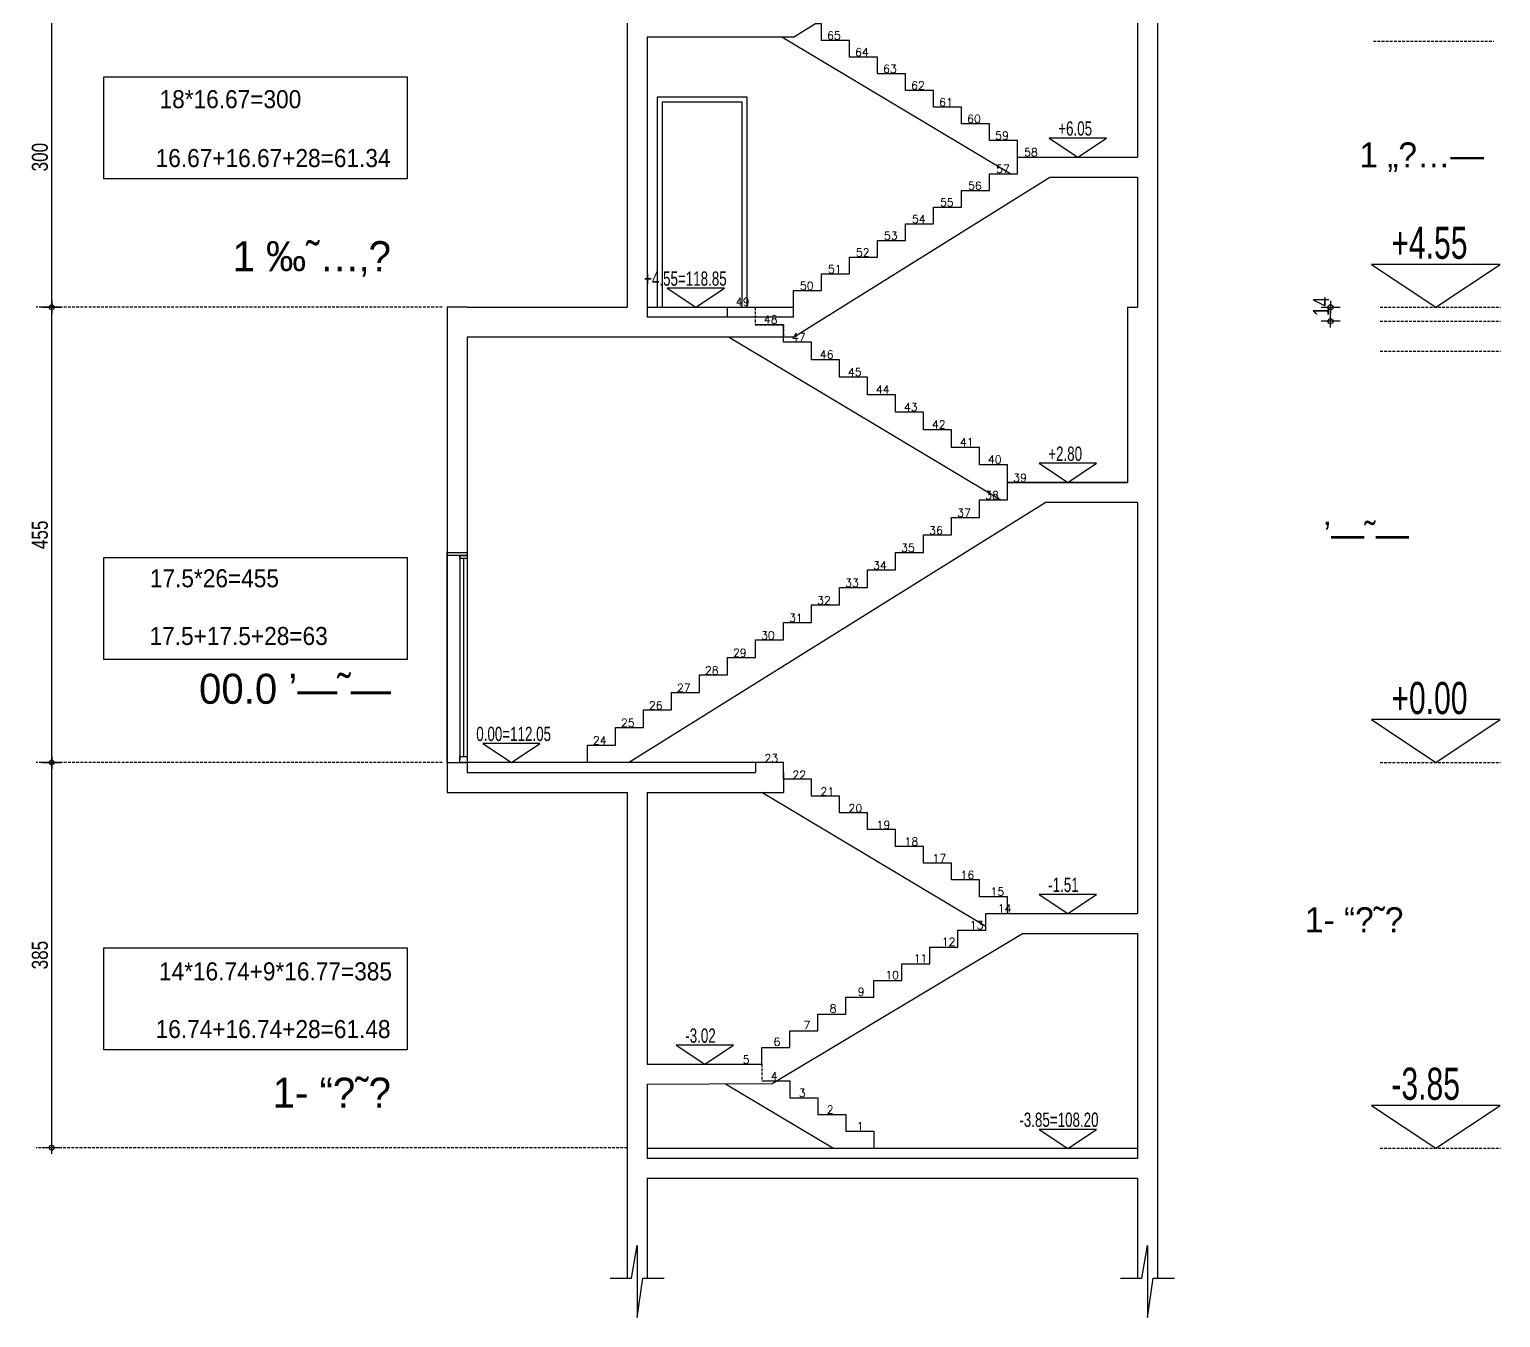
# Model space of a CAD drawing. Header units: inches. Extents: x -5298 to 11252, y 8210 to 22495.
# Drawn here: x 4440 to 5911, y 15052 to 16339 of the extents above; entities that cross this region are included whole.
import ezdxf
from ezdxf.enums import TextEntityAlignment as Align

# ---------------------------------------------------------------- set-up
doc = ezdxf.new("R2010")
doc.units = ezdxf.units.IN
doc.header["$LTSCALE"] = 11
doc.header["$MEASUREMENT"] = 0
doc.linetypes.add('HIDDEN', pattern=[0.375, 0.25, -0.125])
doc.layers.get('Defpoints').update_dxf_attribs({"color": 40})
for name, color, linetype in [('1TEXT', 3, 'Continuous'), ('73', 120, 'Continuous'), ('A_Door_p', 6, 'Continuous'), ('B-TEXT-H', 6, 'Continuous'), ('dim-100-v', 63, 'Continuous'), ('DIM-VER', 53, 'Continuous'), ('hatch-even', 253, 'Continuous'), ('HID', 5, 'HIDDEN'), ('HID1', 9, 'HIDDEN'), ('MABAT', 4, 'Continuous'), ('MIFLAS', 4, 'Continuous'), ('MS-TEXT', 4, 'Continuous'), ('OPENS', 6, 'Continuous'), ('TXT', 2, 'Continuous'), ('TXT-Mech', 4, 'Continuous'), ('wall', 7, 'Continuous')]:
    doc.layers.add(name, color=color, linetype=linetype)
doc.layers.add('A-DOOR-FRAM', color=31, linetype='Continuous', lineweight=25)
doc.layers.add('REMARKS-DS-CHANGES', color=230, linetype='HIDDEN', true_color=0xff0582)
doc.styles.add('$0$TOVANA02', font='TOVANA02')
doc.styles.add('$0$TXT', font='TXT', dxfattribs={"width": 0.7})
doc.styles.add('H', font='HEB', dxfattribs={"width": 0.8})
doc.styles.add('ROMANCE', font='romanc')
doc.styles.add('SIMPHEB', font='SIMPHEB', dxfattribs={"height": 20})
doc.styles.get("Standard").update_dxf_attribs({"font": 'arial.ttf'})
doc.dimstyles.new('1-100hag', dxfattribs={"dimtxt": 16, "dimasz": 0.5, "dimexe": 0, "dimexo": 0, "dimgap": 1, "dimtad": 0, "dimdec": 0, "dimdsep": 46, "dimtxsty": 'H', "dimblk1": 'D20', "dimblk2": 'D20', "dimsah": 1, "dimcen": 0, "dimse1": 1, "dimse2": 1, "dimclrd": 256, "dimclrt": 256, "dimadec": 0, "dimazin": 0, "dimtfac": 1, "dimtdec": 0, "dimtmove": 2, "dimatfit": 3, "dimldrblk": 'D20', "dimfxl": 1, "dimtvp": 0.7333333333333333, "dimtolj": 1, "dimarcsym": 0})

# ---------------------------------------------------------------- blocks, each defined once
blk = doc.blocks.new('D20')
for p, q in [((12.5, 0), (-12.5, 0)), ((0, 19.23063492569599), (0, -19.23063492569599))]:
    blk.add_line(p, q)
blk.add_circle((0, 0), 5)
blk = doc.blocks.new('*D714')
at = {"layer": 'Defpoints', "color": 0, "transparency": 16777216}
for p in [(4462.576214327947, 15606.49132727068), (4464.479660652871, 15606.49132727068, -0.3104625596403706), (4464.481464421902, 15221.49132724111, -0.0006688223872416)]:
    blk.add_point(p, dxfattribs=at)
at = {"layer": 'dim-100-v', "lineweight": -2, "transparency": 16777216}
blk.add_line((4462.576214327947, 15221.99132724111), (4462.576214327947, 15605.99132727068), dxfattribs=at)
at = {"layer": 'dim-100-v', "lineweight": -2, "transparency": 16777216, "xscale": 0.5, "yscale": 0.5, "zscale": 0.5}
for p, rotation in [((4462.576214327947, 15606.49132727068), 90), ((4462.576214327947, 15221.49132724111), 270)]:
    blk.add_blockref('D20', p, dxfattribs=dict(at, rotation=rotation))
at = {"layer": 'dim-100-v', "transparency": 16777216, "insert": (4450.842880994617, 15413.99132725589), "char_height": 16, "attachment_point": 5, "rotation": 90, "style": 'H'}
blk.add_mtext('\\A1;385', dxfattribs=at)
blk = doc.blocks.new('*D715')
at = {"layer": 'Defpoints', "color": 0, "transparency": 16777216}
for p in [(4462.576214327249, 16061.49132723866), (4493.620386062483, 16061.49132723866, -0.0006687484907956), (4464.479660652871, 15606.49132727068, -0.3104625596403706)]:
    blk.add_point(p, dxfattribs=at)
at = {"layer": 'dim-100-v', "lineweight": -2, "transparency": 16777216}
blk.add_line((4462.576214327249, 15606.99132727068), (4462.576214327249, 16060.99132723866), dxfattribs=at)
at = {"layer": 'dim-100-v', "lineweight": -2, "transparency": 16777216, "xscale": 0.5, "yscale": 0.5, "zscale": 0.5}
for p, rotation in [((4462.576214327249, 16061.49132723866), 90), ((4462.576214327249, 15606.49132727068), 270)]:
    blk.add_blockref('D20', p, dxfattribs=dict(at, rotation=rotation))
at = {"layer": 'dim-100-v', "transparency": 16777216, "insert": (4450.842880993919, 15833.99132725466), "char_height": 16, "attachment_point": 5, "rotation": 90, "style": 'H'}
blk.add_mtext('\\A1;455', dxfattribs=at)
blk = doc.blocks.new('*D716')
at = {"layer": 'Defpoints', "color": 0, "transparency": 16777216}
for p in [(4462.576214326958, 16361.49132727836), (4464.479660652813, 16361.49132727836, -0.3104836765473986), (4464.479660652871, 16061.49132723866, -0.0006687484907956)]:
    blk.add_point(p, dxfattribs=at)
at = {"layer": 'dim-100-v', "lineweight": -2, "transparency": 16777216}
blk.add_line((4462.576214326958, 16061.99132723866), (4462.576214326958, 16360.99132727836), dxfattribs=at)
at = {"layer": 'dim-100-v', "lineweight": -2, "transparency": 16777216, "xscale": 0.5, "yscale": 0.5, "zscale": 0.5}
for p, rotation in [((4462.576214326958, 16361.49132727836), 90), ((4462.576214326958, 16061.49132723866), 270)]:
    blk.add_blockref('D20', p, dxfattribs=dict(at, rotation=rotation))
at = {"layer": 'dim-100-v', "transparency": 16777216, "insert": (4450.842880993628, 16211.49132725851), "char_height": 16, "attachment_point": 5, "rotation": 90, "style": 'H'}
blk.add_mtext('\\A1;300', dxfattribs=at)
blk = doc.blocks.new('*D486')
at = {"layer": 'Defpoints', "color": 0, "transparency": 16777216}
for p in [(-105.0541221021559, 455.0000000000002), (-55.54741603217556, 455.0000000000002), (-55.54741603217556, 441.0000000000002)]:
    blk.add_point(p, dxfattribs=at)
at = {"layer": 'DIM-VER', "lineweight": -2, "transparency": 16777216}
blk.add_line((-105.0541221021559, 441.5000000000002), (-105.0541221021559, 454.5000000000002), dxfattribs=at)
at = {"layer": 'DIM-VER', "lineweight": -2, "transparency": 16777216, "xscale": 0.5, "yscale": 0.5, "zscale": 0.5}
for p, rotation in [((-105.0541221021559, 455.0000000000002), 90), ((-105.0541221021559, 441.0000000000002), 270)]:
    blk.add_blockref('D20', p, dxfattribs=dict(at, rotation=rotation))
at = {"layer": 'DIM-VER', "transparency": 16777216, "insert": (-114.5541221026215, 455.8830970533891), "char_height": 16, "attachment_point": 5, "rotation": 90, "style": 'H'}
blk.add_mtext('\\A1;14', dxfattribs=at)
blk = doc.blocks.new('$0$SEC00')
blk.add_lwpolyline([(29.99999999999955, 20), (0, 0), (-30, 20)], close=True)
at = {"style": '$0$TXT', "width": 0.7}
blk.add_attdef('LEVEL', (-14.54834087567042, 22.59406115257661), '', height=10.50420168067227, dxfattribs=at)
blk = doc.blocks.new('דלת חד כנפית - 90_210-377884-Section 1')
at = {"layer": 'OPENS'}
for p, q in [((1063.248646986097, 3096), (1063.248646986097, 2886)), ((1066.998646986097, 3090), (1066.998646986097, 2892)), ((1070.748646986097, 3093), (1070.748646986097, 2889)), ((1083.248646986097, 3096), (1078.148646986097, 3096)), ((1083.248646986097, 2886), (1083.248646986097, 3096))]:
    blk.add_line(p, q, dxfattribs=at)
for points in [[(1063.248646986097, 3093), (1083.248646986097, 3093), (1083.248646986097, 3096), (1063.248646986097, 3096)], [(1063.248646986097, 3090), (1070.748646986097, 3090), (1070.748646986097, 3093), (1063.248646986097, 3093)], [(1063.248646986097, 2886), (1070.748646986097, 2886), (1070.748646986097, 2892), (1063.248646986097, 2892)]]:
    blk.add_lwpolyline(points, close=True, dxfattribs=at)
blk = doc.blocks.new('SEC - M1')
at = {"layer": 'A_Door_p', "elevation": 7.726765816e-07}
for points in [[(120.0040480178141, -3160.020000000135), (120.0040480178141, -2950.020000000135), (30.00404801781406, -2950.020000000135), (30.00404801781406, -3160.020000000135)], [(115.0040480178141, -3160.020000000135), (115.0040480178141, -2955.020000000135), (35.00258450230467, -2955.020000000135), (35.00258450230467, -3160.020000000135)]]:
    blk.add_lwpolyline(points, dxfattribs=at)
at = {"layer": 'HID'}
for p, q in [((127.9990540843282, -3160.020000000484), (127.9990540843282, -3177.520000000484)), ((127.9990540843282, -3177.520000000484), (155.9950538650737, -3177.520000000484)), ((155.9950538650737, -3177.520000000484), (155.9950538650737, -3190.019997588475, -1.08694931533e-05))]:
    blk.add_line(p, q, dxfattribs=at)
at = {"layer": 'HID', "elevation": -8.3868864288e-06}
blk.add_lwpolyline([(134.5062058790063, -3916.610000000568), (134.5062058790063, -3933.250000000349), (149.0479220415291, -3933.250000000349)], dxfattribs=at)
at = {"layer": 'MABAT'}
for p, q in [((383.2169104783679, -3026.862902211025, -7.2587762655e-06), (154.5575455420185, -2889.943727960577, -9.2971033243e-06)), ((99.99905408432824, -3160.020000000484), (99.99905408435734, -3170.020000000251, -2.7742656027e-06)), ((373.348018978606, -3352.72290221171, -8.3868864288e-06), (101.7592832048249, -3190.135817919276, -1.04252134877e-05)), ((500.0029608269106, -3335.020000000484), (379.9950539712154, -3335.020000000484)), ((128.1325792804128, -3615.020000000484), (128.1325792804419, -3625.020000000251, -2.7742656027e-06)), ((-159.885023695475, -3625.020000000484, -8.3868864288e-06), (128.1325792805583, -3625.019999999669, -2.7742656025e-06)), ((358.3824295834929, -3778.94648378226, -8.3868864288e-06), (134.4771622373664, -3644.979875420919, -1.04252134877e-05)), ((205.4552535299445, -4000.526216216735, -6.3395312777e-06), (98.31024295210955, -3936.343726742663, -8.3778583365e-06))]:
    blk.add_line(p, q, dxfattribs=at)
for points, elevation in [([(390.0043526792724, -3009.989999999758), (390.0043526792724, -2993.319999999716), (362.0043527062808, -2993.319999999716), (362.0043527062808, -2976.649999999674), (334.0043527062808, -2976.649999999674), (334.0043527062808, -2959.979999999632), (306.0043527063099, -2959.979999999632), (306.0043527063099, -2943.30999999959), (278.0043527062808, -2943.30999999959), (278.0043527062808, -2926.639999999548), (250.0043527062808, -2926.639999999548), (250.0043527062808, -2909.969999999506), (222.0043527063099, -2909.969999999506), (222.0043527063099, -2893.299999999464), (194.0043527062808, -2893.299999999464), (194.0043527062808, -2876.629999999423), (187.5768784069514, -2876.629999999423), (187.5768784069514, -2876.629999999423), (187.5768784069514, -2876.629999999423)], 1.1281101633e-06), ([(166.004352706339, -3170.019997588242), (166.004352706339, -3170.019997588242), (20.00404801781406, -3170.019997588475)], -1.08694931533e-05)]:
    blk.add_lwpolyline(points, dxfattribs=dict(at, elevation=elevation))
for points in [[(379.9950539712154, -3335.020000000484), (379.9950539712154, -3317.520000000484), (351.99505374211, -3317.520000000484), (351.99505374211, -3300.020000000484), (323.995053747698, -3300.020000000484), (323.995053747698, -3282.520000000484), (295.9950537588738, -3282.520000000484), (295.9950537588738, -3265.020000000484), (267.9950538017147, -3265.020000000484), (267.9950538017147, -3247.520000000484), (239.9950538315752, -3247.520000000484), (239.9950538315752, -3230.020000000484), (211.995053827879, -3230.020000000484), (211.995053827879, -3212.520000000484), (183.9950538669364, -3212.520000000484), (183.9950538669364, -3195.020000000484), (155.9950538650737, -3195.020000000484), (155.9950538650737, -3177.520000000484), (127.9990540843282, -3177.520000000484)], [(380.132579351688, -3765.950000000652), (380.132579351688, -3749.180000000633), (352.1325791089912, -3749.180000000633), (352.1325791089912, -3732.410000000615), (324.1325794317527, -3732.410000000615), (324.1325794317527, -3715.640000000596), (296.1325791648997, -3715.640000000596), (296.1325791648997, -3698.870000000577), (268.1325791946729, -3698.870000000577), (268.1325791946729, -3682.100000000559), (240.1325794671138, -3682.100000000559), (240.1325794671138, -3665.33000000054), (212.1325795230514, -3665.33000000054), (212.1325795230514, -3648.560000000522), (184.1325792505231, -3648.560000000522), (184.1325792505231, -3631.790000000503), (156.1325792804128, -3631.790000000503), (156.1325792804128, -3615.020000000484), (-159.8841420257231, -3615.020005165017)]]:
    blk.add_lwpolyline(points, dxfattribs=at)
at = {"layer": 'MS-TEXT'}
for p, q in [((358.5062057867763, -3765.950000000652, -8.3868864288e-06), (510.027218301635, -3765.950000000652, -8.3838889191e-06)), ((134.5062058790063, -3933.250000000349, -8.3868864288e-06), (162.5062058790354, -3933.250000000349, -7.7237395705e-06)), ((162.5062058790354, -3933.250000000349, -7.7237395705e-06), (162.5062058790354, -3949.99000000034, -7.7237395705e-06)), ((162.5062058790354, -3949.99000000034, -7.7237395705e-06), (190.5062058582844, -3949.99000000034, -7.7452178651e-06)), ((190.5062058582844, -3949.99000000034, -7.7452178651e-06), (190.5062058582844, -3966.730000000331, -7.7452178651e-06)), ((190.5062058582844, -3966.730000000331, -7.7452178651e-06), (218.5062060241762, -3966.730000000214, -7.6347713626e-06)), ((218.5062060241762, -3966.730000000214, -7.6347713626e-06), (218.5062060241762, -3983.470000000205, -7.6347713626e-06)), ((218.5062060241762, -3983.470000000205, -7.6347713626e-06), (246.5062057472533, -3983.470000000205, -6.3395312777e-06)), ((246.5062057472533, -3983.470000000205, -6.3395312777e-06), (246.5062057472533, -4000.426216216409, -6.3395312777e-06)), ((20.02731069628499, -4000.526216216618, -8.3868864288e-06), (510.027218301635, -4000.526216216618, -8.3868864288e-06))]:
    blk.add_line(p, q, dxfattribs=at)
at = {"layer": 'wall'}
for p, q in [((530.0271242168383, 1.164153e-10, 1.35872221e-08), (530.0271241889277, -4130.526210151031, 0.0473940551297778)), ((166.0043527064263, -2890.019997588475, -1.08694931533e-05), (422.2873378745862, -2729.989999999641, -1.08677931935e-05)), ((510.006303893897, -2729.989999999758, -1.17746350013e-05), (510.006303893897, -3009.989999999758, -1.17746350013e-05)), ((166.0043527064263, -3190.019997588475, -1.08694931533e-05), (422.2873378745862, -3029.989999999641, -1.08677931935e-05)), ((422.2873378745862, -3029.989999999641, -2.3429928222e-06), (510.0063038939261, -3029.989999999758, -1.17746350013e-05)), ((510.0063038939261, -3029.989999999758, -1.17746350013e-05), (510.006303893897, -3160.020000000601, -1.17746350013e-05)), ((-179.8852540972584, -3160.020000000484, -1.13105401935e-05), (-179.8852540972875, -3645.020000000368, -1.13105401935e-05)), ((-160.0158900423849, -3160.020000000484), (-179.8852540972584, -3160.020000000484, -1.13105401935e-05)), ((-159.9119980960677, -3160.020000000484, 0.3744347117685952), (0.0039349900616799, -3160.020000000484)), ((20.00404801781406, -3160.020000000135), (166.0043527063099, -3160.020000000135, 1.1281101633e-06)), ((166.004352706339, -3170.019997588242, -1.08694931533e-05), (166.0043527063681, -3160.020000000135, 1.1281101632e-06)), ((500.0029608269397, -3160.020000000484), (500.0029608269106, -3335.020000000484)), ((500.0029608269397, -3160.020000000484), (510.0039349900617, -3160.020000000484)), ((1.333268682676135, -3614.997272552457), (417.6786569812102, -3355.020000000484, 2.7616753e-09)), ((510.0063038939552, -3355.020000000484, -8.3868864288e-06), (417.6786569812102, -3355.020000000484, 2.7616753e-09)), ((510.006303893897, -3355.020000000484, -1.17746350013e-05), (510.006303893897, -3765.950000000652, -1.17746350013e-05)), ((510.027218301635, -3406.840132826241, -8.3868864288e-06), (510.0272183015768, -3765.950000000652, -8.3868864288e-06)), ((-179.8841420257231, -3615.020005165017, -0.1917160766966675), (-159.8841420257231, -3615.020005165017, -0.1917160766966675)), ((-159.8841420257231, -3615.020005165017), (-159.8841420255776, -3625.020000000484, -8.3868692475e-06)), ((156.1306200007966, -3625.020000000484, -2.2286656645e-06), (156.1306200007966, -3645.020000000484, -2.2256681547e-06)), ((-179.8852540971711, -3645.020000000484, -1.13105401935e-05), (0.0270798251440283, -3645.020000000484, -6.4462446114e-06)), ((0.0270798251440283, -3645.020000000368, -8.3868864288e-06), (0.0270798251731321, -4130.526210139971, -8.3868864288e-06)), ((20.02731069625588, -3645.020000000484, -8.3868864288e-06), (20.02731069622678, -3916.610000000568, -8.3868864288e-06)), ((20.02731069622678, -3645.020000000368, -5.9054977235e-06), (156.130620000913, -3645.020000000484, -2.2256681547e-06)), ((358.5062057867763, -3765.950000000652, -20.00000838688643), (510.027218301635, -3765.950000000652, -20.00000838388892)), ((144.7957270543848, -3935.858352631563, -8.3868864288e-06), (395.0295610225585, -3786.038029949064, -8.3838889191e-06)), ((395.0295610225585, -3786.038029949064, -8.3838889191e-06), (510.027218301635, -3785.950000000652, -8.3838889191e-06)), ((510.0272183015477, -3785.950000000768, -8.3868864288e-06), (510.0272183016059, -4010.526210160344, -8.3868864288e-06)), ((19.77360065182438, -3936.608390716137, -8.3808558463e-06), (144.7957270543848, -3935.858352631563, -8.3868864288e-06)), ((20.02731069625588, -3936.60686864797, -8.3868864288e-06), (20.02731069622678, -4010.526210130891, -8.3868864288e-06)), ((20.02957111215801, -4010.526210130774, 0.3108496432556941), (510.027218535397, -4010.526210160344, 0.001049377473455)), ((20.02731069619767, -4030.526210138225, -8.3868864288e-06), (20.02731069616857, -4130.526210140437, -8.3868864288e-06)), ((20.02957111215801, -4030.526210138225, 0.3108496432556941), (510.0299679691962, -4030.526210153126, 0.0010487409628389)), ((510.0272183016641, -4030.526210153126, -8.3868864288e-06), (510.0272420752444, -4130.526210150449, 0.0558990995960107)), ((4.158384936745279, -4130.526210190379, 0.3097932781811291), (9.785274877096526, -4097.617020034813, 0.3097932781811291)), ((9.785274877096526, -4097.617020034813, 0.3097932781811291), (9.785274877096526, -4169.758563527488, 0.3097932781811291)), ((514.1565593489213, -4130.526210190379, -7.7210921396e-06), (519.7834492948605, -4097.617020019912, -7.7210921396e-06)), ((519.7834492948605, -4097.617020019912, -7.7210921396e-06), (519.7834492929978, -4169.758563527488, -7.7210921396e-06)), ((-16.97610448591877, -4130.526210182928, 0.3097932781811291), (4.158384936745279, -4130.526210190379, 0.3097932781811291)), ((9.785274877096526, -4169.758563527488, 0.3097932781811291), (15.68011202372145, -4130.526210190379, 0.3097932781811291)), ((15.68011202372145, -4130.526210190379, 0.3097932781811291), (36.74383410334121, -4130.526210190379, 0.3097932781811291)), ((493.0220699337078, -4130.526210182928, -7.7210921396e-06), (514.1565593489213, -4130.526210190379, -7.7210921396e-06)), ((519.7834492929978, -4169.758563527488, -7.7210921396e-06), (525.6782864358975, -4130.526210182928, -7.7210921396e-06)), ((525.6782864358975, -4130.526210182928, -7.7210921396e-06), (546.7420085173799, -4130.526210190379, -7.7210921396e-06))]:
    blk.add_line(p, q, dxfattribs=at)
for points in [[(0.0039349900616799, -2782.061326744384), (0.0039349900616799, -3160.020000000484)], [(20.00404801781406, -2889.930452631903), (20.00404801781406, -3170.019997588475)], [(510.0039349900617, -3029.989999999758), (510.0039349900617, -3159.160285631311)], [(-39.87484083513846, -3615.020000000484), (-39.87484083513846, -3597.520000000484), (-11.8748408574902, -3597.520000000484), (-11.8748408574902, -3580.020000000484), (16.12515911643277, -3580.020000000484), (16.12515911643277, -3562.520000000484), (44.12902071938151, -3562.520000000484), (44.12902071938151, -3545.020000000484), (72.12515906614135, -3545.020000000484), (72.12515906614135, -3527.520000000484), (100.1251590419561, -3527.520000000484), (100.1251590419561, -3510.020000000484), (128.1354610746785, -3510.020000000484), (128.1354610746785, -3492.520000000484), (156.1354611082643, -3492.520000000484), (156.1354611082643, -3475.020000000484), (184.1354610783746, -3475.020000000484), (184.1354610783746, -3457.520000000484), (212.1354613509029, -3457.520000000484), (212.1354613509029, -3440.020000000484), (240.1354612949654, -3440.020000000484), (240.1354612949654, -3422.520000000484), (268.1354610225244, -3422.520000000484), (268.1354610225244, -3405.020000000484), (296.1354609927512, -3405.020000000484), (296.1354609927512, -3387.520000000484), (324.1354612596042, -3387.520000000484), (324.1354612596042, -3370.020000000484), (352.1354609368427, -3370.020000000484), (352.1354609368427, -3352.520000000484), (380.1354611795105, -3352.520000000484), (380.1354611795105, -3335.020000000484), (500.0029608269106, -3335.020000000484)]]:
    blk.add_lwpolyline(points, dxfattribs=at)
for points, elevation in [([(166.0043527064263, -2890.019997588475), (166.0043527064263, -2890.019997588475), (20.00404801781406, -2889.930452631903)], -1.08694931533e-05), ([(166.0043527062808, -3160.020000000135), (166.0043527062808, -3143.350000000093), (194.0043527062808, -3143.350000000093), (194.0043527062808, -3126.680000000051), (222.0043527063099, -3126.680000000051), (222.0043527063099, -3110.010000000009), (250.0043527062808, -3110.010000000009), (250.0043527062808, -3093.339999999967), (278.0043527062808, -3093.339999999967), (278.0043527062808, -3076.669999999925), (306.0043527063099, -3076.669999999925), (306.0043527063099, -3059.999999999884), (334.0043527062808, -3059.999999999884), (334.0043527062808, -3043.329999999842), (362.0043527062808, -3043.329999999842), (362.0043527062808, -3026.6599999998), (390.0043526792724, -3026.6599999998), (390.0043526792724, -3009.989999999758), (510.0039349900617, -3009.989999999758)], 1.1281101633e-06), ([(-160.0228355424479, -3190.019997588475), (-159.8841420257231, -3405.020005165017)], 0.3744347117685952), ([(166.0043527064263, -3190.019997588475), (166.0043527064263, -3190.019997588475), (-160.0228355424479, -3190.019997588475)], -1.08694931533e-05), ([(20.02731069628499, -3916.610000000568), (134.5062058790063, -3916.610000000568), (134.5062058790063, -3899.870000000577), (162.5062058790354, -3899.870000000577), (162.5062058790354, -3883.130000000587), (190.5062058583426, -3883.130000000587), (190.5062058583426, -3866.390000000596), (218.5062060241762, -3866.390000000596), (218.5062060241762, -3849.650000000605), (246.5062057472533, -3849.650000000605), (246.5062057472533, -3832.910000000615), (274.5062058582844, -3832.910000000615), (274.5062058582844, -3816.170000000624), (302.5062058582844, -3816.170000000624), (302.5062058582844, -3799.430000000633), (330.5062058582844, -3799.430000000633), (330.5062058582844, -3782.690000000643), (358.5062057867763, -3782.690000000643), (358.5062057867763, -3765.950000000652), (510.027218301635, -3765.950000000652)], -8.3868864288e-06)]:
    blk.add_lwpolyline(points, dxfattribs=dict(at, elevation=elevation))
at = {"layer": '1TEXT'}
ref = blk.add_blockref('$0$SEC00', (450.2623232635669, -3009.989999999874, -2.01629111381e-05), dxfattribs=dict(at, xscale=-0.952, yscale=0.952, zscale=0.952))
ref.add_attrib('LEVEL', '+6.05', (430.722150134563, -2988.480453779106, -2.01629111381e-05), dxfattribs={"height": 14.28, "style": '$0$TXT', "width": 0.7})
ref = blk.add_blockref('$0$SEC00', (68.59583443970769, -3160.020060511306, 0.0011094718100323), dxfattribs=dict(at, xscale=-0.952, yscale=0.952, zscale=0.952))
ref.add_attrib('LEVEL', '+4.55=118.85', (16.84632540435996, -3138.510514290538, 0.0011094718100323), dxfattribs={"height": 14.28, "style": '$0$TXT', "width": 0.7})
ref = blk.add_blockref('$0$SEC00', (440.2589801965805, -3335.020000000601, -8.3882761368e-06), dxfattribs=dict(at, xscale=-0.952, yscale=0.952, zscale=0.952))
ref.add_attrib('LEVEL', '+2.80', (420.7188070675766, -3313.510453779832, -8.3882761368e-06), dxfattribs={"height": 14.28, "style": '$0$TXT', "width": 0.7})
ref = blk.add_blockref('$0$SEC00', (-115.7825969047553, -3615.051425939426, -8.3838889191e-06), dxfattribs=dict(at, xscale=-0.952, yscale=0.952, zscale=0.952))
ref.add_attrib('LEVEL', '0.00=112.05', (-150.8721059400996, -3593.541879718658, -8.3838889191e-06), dxfattribs={"height": 14.28, "style": '$0$TXT', "width": 0.7})
ref = blk.add_blockref('$0$SEC00', (440.2589801968134, -3765.950000000652, -20.00000838527135), dxfattribs=dict(at, xscale=-0.952, yscale=0.952, zscale=0.952))
ref.add_attrib('LEVEL', '-1.51', (420.7188070678094, -3744.440453779884, -20.00000838527135), dxfattribs={"height": 14.28, "style": '$0$TXT', "width": 0.7})
ref = blk.add_blockref('$0$SEC00', (77.52673108517774, -3916.610000000685, -1.67751625657e-05), dxfattribs=dict(at, xscale=-0.952, yscale=0.952, zscale=0.952))
ref.add_attrib('LEVEL', '-3.02', (57.98655795617378, -3895.100453779916, -1.67751625657e-05), dxfattribs={"height": 14.28, "style": '$0$TXT', "width": 0.7})
ref = blk.add_blockref('$0$SEC00', (440.2589801962895, -4000.67964275938, -0.7702062276573143), dxfattribs=dict(at, xscale=-0.952, yscale=0.952, zscale=0.952))
ref.add_attrib('LEVEL', '-3.85=108.20', (391.8414711609366, -3979.170096538612, -0.7702062276573143), dxfattribs={"height": 14.28, "style": '$0$TXT', "width": 0.7})
at = {"layer": 'A-DOOR-FRAM', "xscale": -1}
blk.add_blockref('דלת חד כנפית - 90_210-377884-Section 1', (903.3645049603656, -6501.020005165017, -0.1917160766966675), dxfattribs=at)
at = {"layer": 'B-TEXT-H', "style": 'ROMANCE'}
for s, p in [('65', (199.6347449391033, -2892.401166913798, 1.30392480199e-05)), ('64', (227.6347449391324, -2909.07116691384, 1.30392480199e-05)), ('63', (255.6347449391033, -2925.741166913882, 1.30392480199e-05)), ('62', (283.6347449391033, -2942.411166913924, 1.30392480199e-05)), ('61', (311.6347449391324, -2959.081166913966, 1.30392480199e-05)), ('60', (339.6347449391033, -2975.751166914008, 1.30392480199e-05)), ('59', (367.6347449391033, -2992.42116691405, 1.30392480199e-05)), ('58', (396.5231917231577, -3009.148601207184, 1.30392480199e-05)), ('57', (368.523191750166, -3025.818601207226, 1.30392480199e-05)), ('56', (340.523191750166, -3042.488601207267, 1.30392480199e-05)), ('55', (312.5231917501951, -3059.158601207309, 1.30392480199e-05)), ('54', (284.523191750166, -3075.828601207351, 1.30392480199e-05)), ('53', (256.523191750166, -3092.498601207393, 1.30392480199e-05)), ('52', (228.5231917501951, -3109.168601207435, 1.30392480199e-05)), ('51', (200.523191750166, -3125.838601207477, 1.30392480199e-05)), ('50', (172.523191750166, -3142.508601207519, 1.30392480199e-05)), ('49', (108.4903040775971, -3158.737548231031, 1.30392480199e-05)), ('48', (136.4863038583426, -3176.237548231031, 1.30392480199e-05)), ('47', (164.4863038602052, -3193.737548231031, 1.30392480199e-05)), ('46', (192.4863038211479, -3211.237548231031, 1.30392480199e-05)), ('45', (220.4863038248441, -3228.737548231031, 1.30392480199e-05)), ('44', (248.4863037949835, -3246.237548231031, 1.30392480199e-05)), ('43', (276.4863037521427, -3263.737548231031, 1.30392480199e-05)), ('42', (304.4863037409668, -3281.237548231031, 1.30392480199e-05)), ('41', (332.4863037353789, -3298.737548231031, 1.30392480199e-05)), ('40', (360.4863039644843, -3316.237548231031, 1.30392480199e-05)), ('39', (385.667786239821, -3334.459106852883, 1.30392480199e-05)), ('38', (357.6677859971533, -3351.959106852883, 1.30392480199e-05)), ('37', (329.6677857544855, -3369.459106852883, 1.30392480199e-05)), ('36', (301.667786077247, -3386.959106852883, 1.30392480199e-05)), ('35', (273.667785810394, -3404.459106852883, 1.30392480199e-05)), ('34', (245.6677858401672, -3421.959106852883, 1.30392480199e-05)), ('33', (217.6677861126082, -3439.459106852883, 1.30392480199e-05)), ('32', (189.6677861685457, -3456.959106852883, 1.30392480199e-05)), ('31', (161.6677858960174, -3474.459106852883, 1.30392480199e-05)), ('30', (133.6677859259071, -3491.959106852883, 1.30392480199e-05)), ('29', (105.6677858923213, -3509.459106852883, 1.30392480199e-05)), ('28', (77.65748385959887, -3526.959106852883, 1.30392480199e-05)), ('27', (49.65748388378415, -3544.459106852883, 1.30392480199e-05)), ('26', (21.66134553702432, -3561.959106852883, 1.30392480199e-05)), ('25', (-6.342516065924428, -3579.459106852883, 1.30392480199e-05)), ('24', (-34.3425160398474, -3596.959106852883, 1.30392480199e-05)), ('23', (137.0735774720379, -3614.685637837625, 1.30392480198e-05)), ('22', (165.0735774720379, -3631.355637837667, 1.30392480198e-05)), ('21', (193.0735774720379, -3648.025637837709, 1.30392480198e-05)), ('20', (221.0735774720379, -3664.695637837751, 1.30392480198e-05)), ('19', (249.0735774720379, -3681.365637837676, 1.30392480198e-05)), ('18', (277.0735774720379, -3698.035637837718, 1.30392480198e-05)), ('17', (305.0735774720379, -3714.70563783776, 1.30392480198e-05)), ('16', (333.0735774720379, -3731.375637837802, 1.30392480198e-05)), ('15', (362.9783393768012, -3748.045637825853, 1.30392480198e-05)), ('14', (370.2451715785719, -3764.785637878464, 4.652361591e-06)), ('13', (342.2451715785719, -3781.455637878506, 4.652361591e-06)), ('12', (314.2451715785719, -3798.125637878547, 4.652361591e-06)), ('11', (286.2451715785719, -3814.795637878589, 4.652361591e-06)), ('10', (257.8642191976251, -3831.465637881076, 4.652361591e-06)), ('9', (230.2451715785719, -3848.135637878673, 4.652361591e-06)), ('8', (202.2451715785719, -3864.805637878715, 4.652361591e-06)), ('7', (176.1499334833352, -3881.475637866766, 4.652361591e-06)), ('6', (146.2451715785719, -3898.115637878538, 4.652361591e-06)), ('5', (115.4472038676031, -3915.871854053461, 6.6997167422e-06)), ('4', (143.4472038676031, -3932.541854053503, 6.6997167422e-06)), ('3', (171.4472038676031, -3949.211854053545, 6.6997167422e-06)), ('2', (199.4472038676031, -3965.881854053587, 6.6997167422e-06)), ('1', (229.3519657723664, -3982.551854041638, 6.6997167422e-06))]:
    blk.add_text(s, height=8, rotation=3.601857212e-07, dxfattribs=at).set_placement(p)
blk = doc.blocks.new('higts_128')
at = {"layer": 'HID1', "color": 5}
for points, elevation in [([(-62.32714126823703, 720.9999999998836), (58.00485845247749, 720.9999999998836)], 0.0001430441724219), ([(-55.54741603223374, -385.5262162161525), (64.78458368848078, -385.5262162161525)], -0.3065989765165653)]:
    blk.add_lwpolyline(points, dxfattribs=dict(at, elevation=elevation))
for points in [[(-55.54741603217553, 455), (64.78458368853899, 455)], [(-55.54741603217553, 441), (64.78458368853899, 441)], [(-55.54741603217553, 411), (64.78458368853899, 411)], [(-55.54741603217553, 0), (64.78458368853899, 0)]]:
    blk.add_lwpolyline(points, dxfattribs=at)
at = {"layer": 'MIFLAS'}
ref = blk.add_blockref('$0$SEC00', (0, 455), dxfattribs=dict(at, xscale=-2.142, yscale=2.142, zscale=2.142))
ref.add_attrib('LEVEL', '+4.55', (-44.3470908702584, 503.3964789967285), dxfattribs={"layer": '73', "height": 32.13, "style": '$0$TXT', "width": 0.7})
ref = blk.add_blockref('$0$SEC00', (0, 0), dxfattribs=dict(at, xscale=-2.142, yscale=2.142, zscale=2.142))
ref.add_attrib('LEVEL', '+0.00', (-44.3470908702875, 48.39647899672855), dxfattribs={"layer": '73', "height": 32.13, "style": '$0$TXT', "width": 0.7})
ref = blk.add_blockref('$0$SEC00', (-5.82077e-11, -385.5262162161525, -0.3065989765165653), dxfattribs=dict(at, xscale=-2.142, yscale=2.142, zscale=2.142))
ref.add_attrib('LEVEL', '-3.85', (-44.34709087034571, -337.129737219424, -0.3065989765165653), dxfattribs={"layer": '73', "height": 32.13, "style": '$0$TXT', "width": 0.7})
at = {"layer": '1TEXT', "style": '$0$TOVANA02'}
for s, p in [('1 „\x8e…—', (-76.30531065398827, 594.7574487051461, 65.2136040759982)), ('  ’—˜—', (-130.7409242530121, 215.8427026021527, 65.21346103182577)), ('1- “\x9a˜\x8e', (-130.7409242530703, -169.6835136139998, 64.9068620553092))]:
    blk.add_text(s, height=25, dxfattribs=at).set_placement(p)
at = {"layer": 'DIM-VER'}
dim = blk.add_linear_dim(base=(-105.0541221021559, 455.0000000000002), p1=(-55.54741603217553, 441), p2=(-55.54741603217553, 455), angle=90, dimstyle='1-100hag', override={"dimfxl": 0}, dxfattribs=at)
dim.commit()
dim.dimension.update_dxf_attribs({"geometry": '*D486', "text_midpoint": (-114.5541221026215, 455.8830970533891), "dimtype": 128})

msp = doc.modelspace()

# ---------------------------------------------------------------- linework, layer by layer
at = {"layer": 'HID1'}
for points, elevation in [([(4852.92371826715, 16061.49132723865), (4447.174154859415, 16061.49132723865)], 0.3166335168591573), ([(4852.92371826715, 15606.49132727067), (4447.174154859415, 15606.49132727067)], 0.0068397057127675), ([(5037.803580564825, 15221.4913272411), (4447.175958628446, 15221.4913272411)], 0.3166334429627112)]:
    msp.add_lwpolyline(points, dxfattribs=dict(at, elevation=elevation))
at = {"layer": 'TXT'}
for points, elevation in [([(4514.796017229237, 16291.70988389213), (4817.94073591815, 16291.70988389213), (4817.94073591815, 16189.76006592662), (4514.796017229237, 16189.76006592662)], 0.3168801219075335), ([(4514.796017229237, 15811.4092359031), (4817.94073591815, 15811.4092359031), (4817.94073591815, 15709.45941793759), (4514.796017229237, 15709.45941793759)], 0.0069432665855366), ([(4514.796017229237, 15811.4092359031), (4817.94073591815, 15811.4092359031), (4817.94073591815, 15709.45941793759), (4514.796017229237, 15709.45941793759)], 0.0069432665855366), ([(4514.796017229237, 15421.1874249997), (4817.94073591815, 15421.1874249997), (4817.94073591815, 15319.23760703419), (4514.796017229237, 15319.23760703419)], 0.3167370038386655), ([(4514.796017229237, 15421.1874249997), (4817.94073591815, 15421.1874249997), (4817.94073591815, 15319.23760703419), (4514.796017229237, 15319.23760703419)], 0.3167370038386655)]:
    msp.add_lwpolyline(points, close=True, dxfattribs=dict(at, elevation=elevation))

# ---------------------------------------------------------------- block references
at = {"layer": 'hatch-even'}
msp.add_blockref('higts_128', (5845.754798870563, 15606.49132727579, 0.0068398842181438), dxfattribs=at)
at = {"layer": 'REMARKS-DS-CHANGES'}
msp.add_blockref('SEC - M1', (5037.776500739652, 19221.49132727614, -0.2997507054121072), dxfattribs=at)

# ---------------------------------------------------------------- texts
at = {"layer": 'TXT', "width": 0.9}
for s, p in [('18*16.67=300', (4711.990522086533, 16260.45736461043, 0.3168801219075335)), ('16.67+16.67+28=61.34', (4801.210854042933, 16201.61463674138, 0.3168801219075335)), ('17.5*26=455', (4689.726632682548, 15781.62706143238, 0.0069432665855366)), ('17.5+17.5+28=63', (4738.479702600889, 15723.95718805822, 0.0069432665855366)), ('14*16.74+9*16.77=385', (4802.642675433337, 15388.76205122312, 0.3167370038386655)), ('16.74+16.74+28=61.48', (4801.210854042933, 15331.09217784895, 0.3167370038386655))]:
    msp.add_text(s, height=18, dxfattribs=at).set_placement(p, align=Align.RIGHT)
at = {"layer": 'TXT-Mech', "style": 'SIMPHEB'}
for s, p in [('1 ‰˜…‚\x8e', (4801.614375130535, 16097.53736687374, 0.3168801219075335)), ('00.0 ’—˜—', (4801.614375130535, 15665.18794364497, 3.586970610440542)), ('1- “%%154˜%%142', (4801.614375130419, 15261.53736687758, 0.3171333533437746))]:
    msp.add_text(s, height=30, dxfattribs=at).set_placement(p, align=Align.RIGHT)

# ---------------------------------------------------------------- dimensions: what is measured, and where the dimension line sits
at = {"layer": 'dim-100-v'}
for base, p1, p2, picture, middle in [((4462.576214326958, 16361.49132727836, 0.3173022653499529), (4464.479660652869, 16061.49132723865, 0.3166335168591573), (4464.479660652811, 16361.49132727835, 0.0068185888025543), '*D716', (4450.842880993628, 16211.49132725851, 0.3173022653499529)), ((4462.576214327249, 16061.49132723866, 0.3173022653499529), (4464.479660652869, 15606.49132727067, 0.0068397057095822), (4493.620386062481, 16061.49132723865, 0.3166335168591573), '*D715', (4450.842880993919, 15833.99132725466, 0.3173022653499529)), ((4462.576214327947, 15606.49132727068, 0.3173022653499529), (4464.4814644219, 15221.4913272411, 0.3166334429627112), (4464.479660652869, 15606.49132727067, 0.0068397057095822), '*D714', (4450.842880994617, 15413.99132725589, 0.3173022653499529))]:
    dim = msp.add_linear_dim(base=base, p1=p1, p2=p2, angle=90, dimstyle='1-100hag', dxfattribs=at)
    dim.commit()
    dim.dimension.update_dxf_attribs({"geometry": picture, "text_midpoint": middle})

doc.saveas('drawing.dxf')
